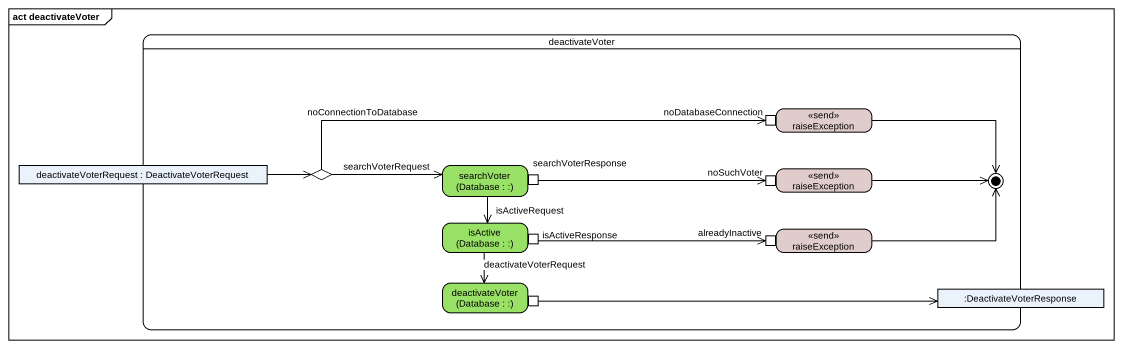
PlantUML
@startuml
mainframe act deactivateVoter
hide empty description
state deactivateVoter {
  state raiseException <<send>> #E1CCCC {
    state noDatabaseConnection <<inputPin>>
  }
  state "deactivateVoterRequest : DeactivateVoterRequest" as deactivateVoterRequest <<object>>
  state "searchVoter (Database : :)" as searchVoter_Database #99E166 {
    state searchVoterResponse <<outputPin>>
  }
  state choice1 <<choice>>
  state "raiseException" as raiseException_2 <<send>> #E1CCCC {
    state noSuchVoter <<inputPin>>
  }
  state "isActive (Database : :)" as isActive_Database #99E166 {
    state isActiveResponse <<outputPin>>
  }
  state "raiseException" as raiseException_3 <<send>> #E1CCCC {
    state alreadyInactive <<inputPin>>
  }
  state "deactivateVoter (Database : :)" as deactivateVoter_Database #99E166 {
    state pin1 <<outputPin>>
  }
  state ":DeactivateVoterResponse" as DeactivateVoterResponse <<object>>
  raiseException -right-> [*]
  raiseException_2 -right-> [*]
  raiseException_3 -right-> [*]
}
deactivateVoterRequest -right-> choice1
searchVoter_Database --> isActive_Database : isActiveRequest
choice1 -right-> noDatabaseConnection : noConnectionToDatabase
choice1 -right-> searchVoter_Database : searchVoterRequest
searchVoterResponse -right-> noSuchVoter
isActive_Database --> deactivateVoter_Database : deactivateVoterRequest
isActiveResponse -right-> alreadyInactive
pin1 -right-> DeactivateVoterResponse
@enduml
